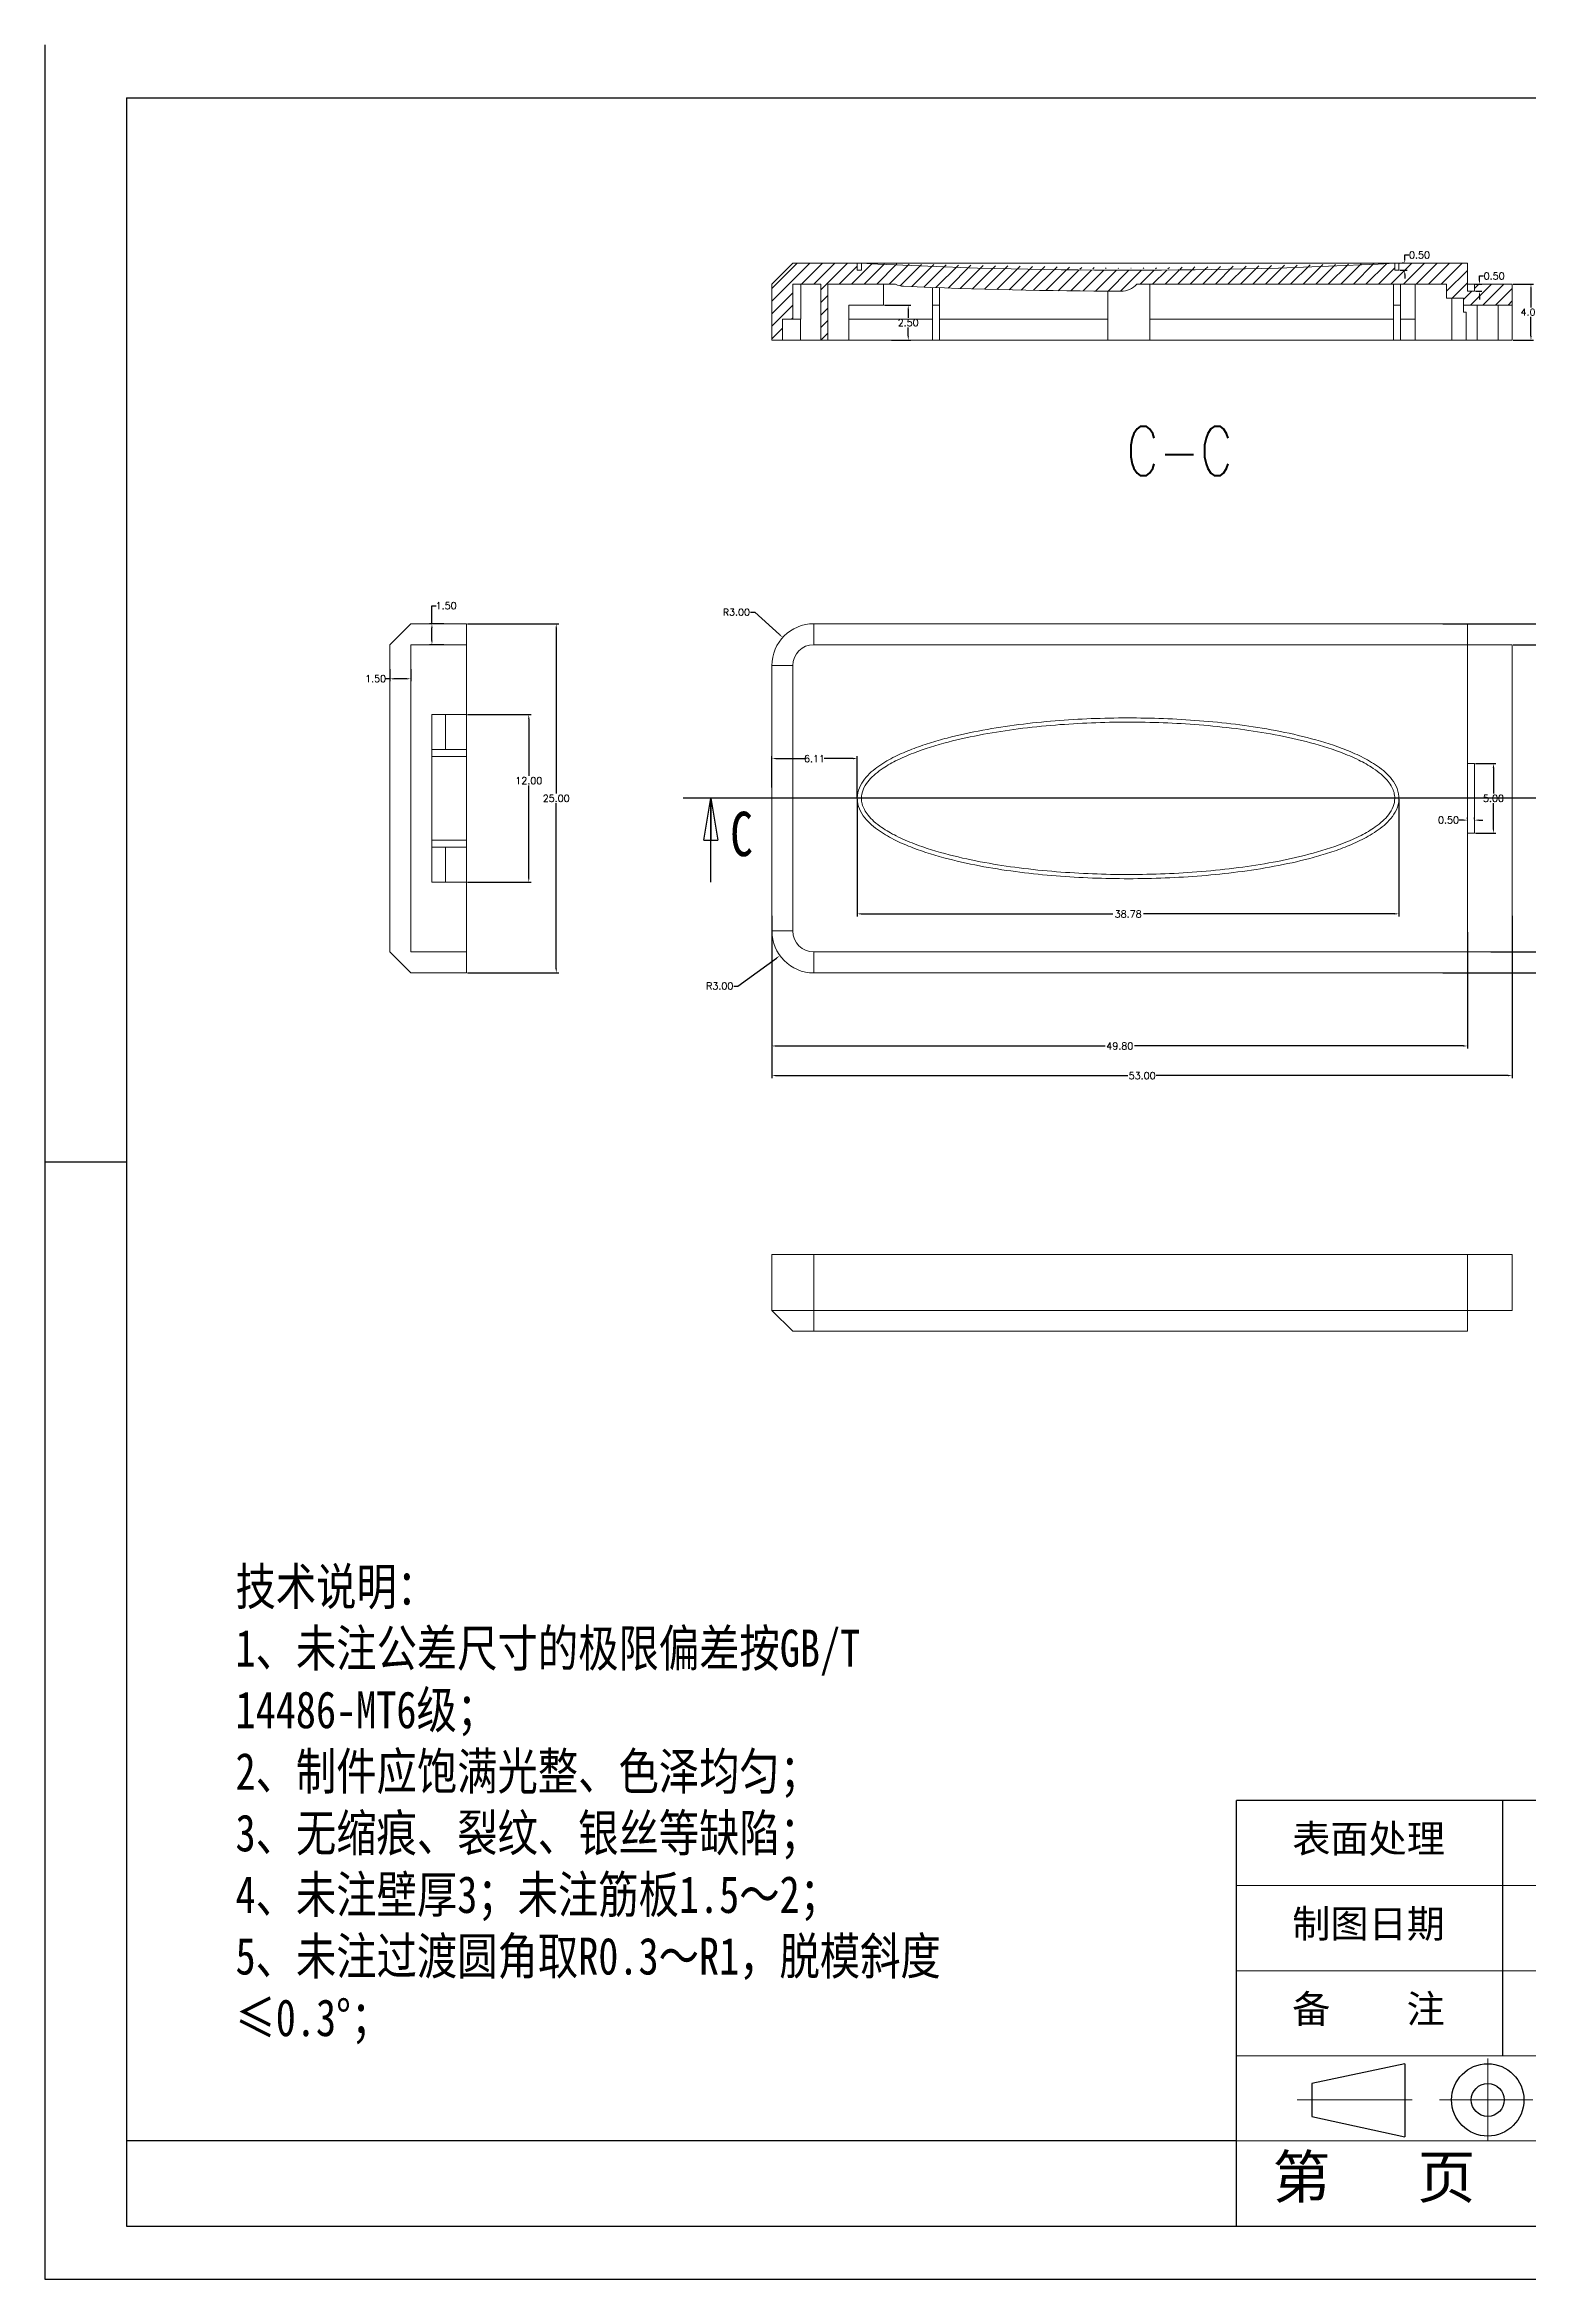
# Model space of a CAD drawing. Header units: inches. Extents: x 1962 to 2664, y 573 to 733.
# Drawn here: x 2217.9 to 2324.1, y 573 to 733 of the extents above; entities that cross this region are included whole.
import ezdxf

# ---------------------------------------------------------------- set-up
doc = ezdxf.new("R2010")
doc.units = ezdxf.units.IN
doc.linetypes.add('CENTER2', pattern=[28.575, 19.05, -3.175, 3.175, -3.175])
doc.layers.add('文字', color=81, linetype='Continuous')
for name, color, linetype, lineweight in [('粗实线', 7, 'Continuous', 30), ('细实线', 3, 'Continuous', 9), ('细点划线', 2, 'CENTER2', 9)]:
    doc.layers.add(name, color=color, linetype=linetype, lineweight=lineweight)
doc.styles.add('SLDTEXTSTYLE0', font='TXT', dxfattribs={"width": 0.75})
doc.styles.add('SLDTEXTSTYLE3', font='TXT', dxfattribs={"width": 0.75, "bigfont": 'bigfont'})
doc.styles.get("Standard").update_dxf_attribs({"font": 'txt', "bigfont": 'gbcbig.shx'})
doc.styles.add('宋体', font='', dxfattribs={"width": 0.8, "height": 3.5})
doc.styles.get('宋体').set_extended_font_data('SimSun')
doc.dimstyles.new('1', dxfattribs={"dimtxt": 0.5, "dimasz": 0.3, "dimexe": 0.18, "dimexo": 0.0625, "dimgap": 0.09, "dimtad": 0, "dimtih": 1, "dimtoh": 1, "dimzin": 0, "dimdsep": 46, "dimtxsty": 'Standard', "dimcen": 0, "dimadec": 0, "dimazin": 2, "dimtfac": 1, "dimtofl": 0, "dimtmove": 0, "dimatfit": 3, "dimfxl": 1, "dimtolj": 1, "dimtzin": 0, "dimarcsym": 0})

# ---------------------------------------------------------------- blocks, each defined once
blk = doc.blocks.new('_CLOSED')
at = {"color": 0, "linetype": 'ByBlock', "lineweight": -2}
for p, q in [((-1, 0.166667), (0, 0)), ((-1, 0.166667), (-1, -0.166667)), ((0, 0), (-1, -0.166667)), ((0, 0), (-1, 0))]:
    blk.add_line(p, q, dxfattribs=at)
blk = doc.blocks.new('SW_NOTE_4')
at = {"color": 0, "linetype": 'Continuous', "lineweight": 0, "insert": (22.23, 5.8), "char_height": 3.5, "attachment_point": 2, "style": 'SLDTEXTSTYLE3'}
blk.add_mtext('C-C', dxfattribs=at)
blk = doc.blocks.new('*D152')
at = {"color": 0, "lineweight": -2}
for p, q in [((2269.97, 670.59), (2269.97, 661.08)), ((2319.77, 669.42), (2319.77, 661.08)), ((2270.27, 661.26), (2293.82, 661.26)), ((2319.47, 661.26), (2295.92, 661.26))]:
    blk.add_line(p, q, dxfattribs=at)
at = {"color": 0}
for points in [[(2270.27, 661.31), (2270.27, 661.21), (2269.97, 661.26)], [(2319.47, 661.31), (2319.47, 661.21), (2319.77, 661.26)]]:
    blk.add_solid(points, dxfattribs=at)
at = {"layer": 'Defpoints', "color": 0}
for p in [(2269.97, 670.65), (2319.77, 669.48), (2319.77, 661.26)]:
    blk.add_point(p, dxfattribs=at)
at = {"color": 0, "insert": (2294.87, 661.26), "char_height": 0.5, "attachment_point": 5}
blk.add_mtext('\\A1;49.80', dxfattribs=at)
blk = doc.blocks.new('*D153')
at = {"color": 0, "lineweight": -2}
for p, q in [((2269.97, 670.59), (2269.97, 658.96)), ((2322.97, 670.59), (2322.97, 658.96)), ((2270.27, 659.14), (2295.46, 659.14)), ((2322.67, 659.14), (2297.47, 659.14))]:
    blk.add_line(p, q, dxfattribs=at)
at = {"color": 0}
for points in [[(2270.27, 659.19), (2270.27, 659.09), (2269.97, 659.14)], [(2322.67, 659.19), (2322.67, 659.09), (2322.97, 659.14)]]:
    blk.add_solid(points, dxfattribs=at)
at = {"layer": 'Defpoints', "color": 0}
for p in [(2269.97, 670.65), (2322.97, 670.65), (2322.97, 659.14)]:
    blk.add_point(p, dxfattribs=at)
at = {"color": 0, "insert": (2296.47, 659.14), "char_height": 0.5, "attachment_point": 5}
blk.add_mtext('\\A1;53.00', dxfattribs=at)
blk = doc.blocks.new('*D154')
at = {"color": 0, "lineweight": -2}
for p, q in [((2276.08, 678.93), (2276.08, 670.54)), ((2314.86, 678.94), (2314.86, 670.54)), ((2276.38, 670.72), (2294.38, 670.72)), ((2314.56, 670.72), (2296.56, 670.72))]:
    blk.add_line(p, q, dxfattribs=at)
at = {"color": 0}
for points in [[(2276.38, 670.77), (2276.38, 670.67), (2276.08, 670.72)], [(2314.56, 670.77), (2314.56, 670.67), (2314.86, 670.72)]]:
    blk.add_solid(points, dxfattribs=at)
at = {"layer": 'Defpoints', "color": 0}
for p in [(2276.08, 678.99), (2314.86, 679), (2314.86, 670.72)]:
    blk.add_point(p, dxfattribs=at)
at = {"color": 0, "insert": (2295.47, 670.72), "char_height": 0.5, "attachment_point": 5}
blk.add_mtext('\\A1;38.78', dxfattribs=at)
blk = doc.blocks.new('*D155')
at = {"color": 0, "lineweight": -2}
for p, q in [((2269.97, 679.76), (2269.97, 682.02)), ((2270.27, 681.84), (2272.35, 681.84)), ((2275.78, 681.84), (2273.7, 681.84)), ((2276.08, 679.06), (2276.08, 682.02))]:
    blk.add_line(p, q, dxfattribs=at)
at = {"color": 0}
for points in [[(2270.27, 681.89), (2270.27, 681.79), (2269.97, 681.84)], [(2275.78, 681.89), (2275.78, 681.79), (2276.08, 681.84)]]:
    blk.add_solid(points, dxfattribs=at)
at = {"layer": 'Defpoints', "color": 0}
for p in [(2269.97, 681.84), (2269.97, 679.7), (2276.08, 678.99)]:
    blk.add_point(p, dxfattribs=at)
at = {"color": 0, "insert": (2273.02, 681.84), "char_height": 0.5, "attachment_point": 5}
blk.add_mtext('\\A1;6.11', dxfattribs=at)
blk = doc.blocks.new('*D156')
at = {"color": 0, "lineweight": -2}
for p, q in [((2323.03, 689.99), (2331.43, 689.99)), ((2331.25, 689.69), (2331.25, 679.33)), ((2331.25, 668.29), (2331.25, 678.65)), ((2321.43, 667.99), (2331.43, 667.99))]:
    blk.add_line(p, q, dxfattribs=at)
at = {"color": 0}
for points in [[(2331.2, 689.69), (2331.3, 689.69), (2331.25, 689.99)], [(2331.2, 668.29), (2331.3, 668.29), (2331.25, 667.99)]]:
    blk.add_solid(points, dxfattribs=at)
at = {"layer": 'Defpoints', "color": 0}
for p in [(2322.97, 689.99), (2331.25, 689.99), (2321.37, 667.99)]:
    blk.add_point(p, dxfattribs=at)
at = {"color": 0, "insert": (2331.25, 678.99), "char_height": 0.5, "attachment_point": 5}
blk.add_mtext('\\A1;22.00', dxfattribs=at)
blk = doc.blocks.new('*D157')
at = {"color": 0, "lineweight": -2}
for p, q in [((2317.99, 691.49), (2333.26, 691.49)), ((2333.08, 691.19), (2333.08, 680.52)), ((2333.08, 666.79), (2333.08, 679.84)), ((2317.99, 666.49), (2333.26, 666.49))]:
    blk.add_line(p, q, dxfattribs=at)
at = {"color": 0}
for points in [[(2333.03, 691.19), (2333.13, 691.19), (2333.08, 691.49)], [(2333.03, 666.79), (2333.13, 666.79), (2333.08, 666.49)]]:
    blk.add_solid(points, dxfattribs=at)
at = {"layer": 'Defpoints', "color": 0}
for p in [(2317.93, 691.49), (2333.08, 691.49), (2317.93, 666.49)]:
    blk.add_point(p, dxfattribs=at)
at = {"color": 0, "insert": (2333.08, 680.18), "char_height": 0.5, "attachment_point": 5}
blk.add_mtext('\\A1;25.00', dxfattribs=at)
blk = doc.blocks.new('*D158')
at = {"color": 0, "lineweight": -2}
for p, q in [((2268.44, 692.32), (2268.74, 692.32)), ((2268.74, 692.32), (2270.52, 690.71))]:
    blk.add_line(p, q, dxfattribs=at)
at = {"color": 0}
blk.add_solid([(2270.55, 690.74), (2270.49, 690.67), (2270.74, 690.51)], dxfattribs=at)
at = {"layer": 'Defpoints', "color": 0}
for p in [(2270.74, 690.51), (2272.97, 688.49)]:
    blk.add_point(p, dxfattribs=at)
at = {"color": 0, "insert": (2267.43, 692.32), "char_height": 0.5, "attachment_point": 5}
blk.add_mtext('\\A1;R3.00', dxfattribs=at)
blk = doc.blocks.new('*D159')
at = {"color": 0, "lineweight": -2}
for p, q in [((2267.54, 665.55), (2270.3, 667.55)), ((2267.24, 665.55), (2267.54, 665.55))]:
    blk.add_line(p, q, dxfattribs=at)
at = {"color": 0}
blk.add_solid([(2270.27, 667.59), (2270.33, 667.51), (2270.54, 667.73)], dxfattribs=at)
at = {"layer": 'Defpoints', "color": 0}
for p in [(2272.97, 669.49), (2270.54, 667.73)]:
    blk.add_point(p, dxfattribs=at)
at = {"color": 0, "insert": (2266.23, 665.55), "char_height": 0.5, "attachment_point": 5}
blk.add_mtext('\\A1;R3.00', dxfattribs=at)
blk = doc.blocks.new('*D160')
at = {"color": 0, "lineweight": -2}
for p, q in [((2320.33, 681.49), (2321.8, 681.49)), ((2321.62, 681.19), (2321.62, 679.33)), ((2321.62, 676.79), (2321.62, 678.65)), ((2320.33, 676.49), (2321.8, 676.49))]:
    blk.add_line(p, q, dxfattribs=at)
at = {"color": 0}
for points in [[(2321.57, 681.19), (2321.67, 681.19), (2321.62, 681.49)], [(2321.57, 676.79), (2321.67, 676.79), (2321.62, 676.49)]]:
    blk.add_solid(points, dxfattribs=at)
at = {"layer": 'Defpoints', "color": 0}
for p in [(2320.27, 681.49), (2321.62, 681.49), (2320.27, 676.49)]:
    blk.add_point(p, dxfattribs=at)
at = {"color": 0, "insert": (2321.62, 678.99), "char_height": 0.5, "attachment_point": 5}
blk.add_mtext('\\A1;5.00', dxfattribs=at)
blk = doc.blocks.new('*D161')
at = {"color": 0, "lineweight": -2}
for p, q in [((2319.47, 677.43), (2319.17, 677.43)), ((2319.77, 677.49), (2319.77, 677.61)), ((2320.27, 677.49), (2320.27, 677.61)), ((2320.57, 677.43), (2320.87, 677.43))]:
    blk.add_line(p, q, dxfattribs=at)
at = {"color": 0}
for points in [[(2319.47, 677.48), (2319.47, 677.38), (2319.77, 677.43)], [(2320.57, 677.48), (2320.57, 677.38), (2320.27, 677.43)]]:
    blk.add_solid(points, dxfattribs=at)
at = {"layer": 'Defpoints', "color": 0}
for p in [(2319.77, 677.43), (2319.77, 677.43), (2320.27, 677.43)]:
    blk.add_point(p, dxfattribs=at)
at = {"color": 0, "insert": (2318.41, 677.43), "char_height": 0.5, "attachment_point": 5}
blk.add_mtext('\\A1;0.50', dxfattribs=at)
blk = doc.blocks.new('*D165')
at = {"color": 0, "lineweight": -2}
for p, q in [((2248.17, 691.49), (2254.71, 691.49)), ((2254.53, 691.19), (2254.53, 679.33)), ((2254.53, 666.79), (2254.53, 678.65)), ((2248.17, 666.49), (2254.71, 666.49))]:
    blk.add_line(p, q, dxfattribs=at)
at = {"color": 0}
for points in [[(2254.48, 691.19), (2254.58, 691.19), (2254.53, 691.49)], [(2254.48, 666.79), (2254.58, 666.79), (2254.53, 666.49)]]:
    blk.add_solid(points, dxfattribs=at)
at = {"layer": 'Defpoints', "color": 0}
for p in [(2248.11, 691.49), (2254.53, 691.49), (2248.11, 666.49)]:
    blk.add_point(p, dxfattribs=at)
at = {"color": 0, "insert": (2254.53, 678.99), "char_height": 0.5, "attachment_point": 5}
blk.add_mtext('\\A1;25.00', dxfattribs=at)
blk = doc.blocks.new('*D166')
at = {"color": 0, "lineweight": -2}
for p, q in [((2248.17, 684.99), (2252.74, 684.99)), ((2252.56, 684.69), (2252.56, 680.6)), ((2252.56, 673.29), (2252.56, 679.92)), ((2248.17, 672.99), (2252.74, 672.99))]:
    blk.add_line(p, q, dxfattribs=at)
at = {"color": 0}
for points in [[(2252.51, 684.69), (2252.61, 684.69), (2252.56, 684.99)], [(2252.51, 673.29), (2252.61, 673.29), (2252.56, 672.99)]]:
    blk.add_solid(points, dxfattribs=at)
at = {"layer": 'Defpoints', "color": 0}
for p in [(2248.11, 684.99), (2252.56, 684.99), (2248.11, 672.99)]:
    blk.add_point(p, dxfattribs=at)
at = {"color": 0, "insert": (2252.56, 680.26), "char_height": 0.5, "attachment_point": 5}
blk.add_mtext('\\A1;12.00', dxfattribs=at)
blk = doc.blocks.new('*D167')
at = {"color": 0, "lineweight": -2}
for p, q in [((2242.61, 688.24), (2242.61, 687.37)), ((2244.11, 688.24), (2244.11, 687.37)), ((2242.61, 687.55), (2242.31, 687.55)), ((2243.81, 687.55), (2242.91, 687.55))]:
    blk.add_line(p, q, dxfattribs=at)
at = {"color": 0}
for points in [[(2242.91, 687.6), (2242.91, 687.5), (2242.61, 687.55)], [(2243.81, 687.6), (2243.81, 687.5), (2244.11, 687.55)]]:
    blk.add_solid(points, dxfattribs=at)
at = {"layer": 'Defpoints', "color": 0}
for p in [(2242.61, 688.31), (2244.11, 688.31), (2242.61, 687.55)]:
    blk.add_point(p, dxfattribs=at)
at = {"color": 0, "insert": (2241.6, 687.55), "char_height": 0.5, "attachment_point": 5}
blk.add_mtext('\\A1;1.50', dxfattribs=at)
blk = doc.blocks.new('*D168')
at = {"color": 0, "lineweight": -2}
for p, q in [((2245.63, 691.49), (2245.63, 692.78)), ((2245.63, 692.78), (2245.93, 692.78)), ((2246.48, 691.49), (2245.45, 691.49)), ((2245.63, 690.29), (2245.63, 691.19)), ((2246.48, 689.99), (2245.45, 689.99))]:
    blk.add_line(p, q, dxfattribs=at)
at = {"color": 0}
for points in [[(2245.58, 691.19), (2245.68, 691.19), (2245.63, 691.49)], [(2245.58, 690.29), (2245.68, 690.29), (2245.63, 689.99)]]:
    blk.add_solid(points, dxfattribs=at)
at = {"layer": 'Defpoints', "color": 0}
for p in [(2245.63, 691.49), (2246.54, 691.49), (2246.54, 689.99)]:
    blk.add_point(p, dxfattribs=at)
at = {"color": 0, "insert": (2246.65, 692.78), "char_height": 0.5, "attachment_point": 5}
blk.add_mtext('\\A1;1.50', dxfattribs=at)
blk = doc.blocks.new('*D191')
at = {"color": 0, "lineweight": -2}
for p, q in [((2314.92, 716.8), (2315.45, 716.8)), ((2315.21, 717.3), (2315.09, 717.3)), ((2315.27, 717.6), (2315.27, 717.9)), ((2315.27, 717.9), (2315.57, 717.9)), ((2315.27, 716.5), (2315.27, 716.2))]:
    blk.add_line(p, q, dxfattribs=at)
at = {"color": 0}
for points in [[(2315.22, 717.6), (2315.32, 717.6), (2315.27, 717.3)], [(2315.22, 716.5), (2315.32, 716.5), (2315.27, 716.8)]]:
    blk.add_solid(points, dxfattribs=at)
at = {"layer": 'Defpoints', "color": 0}
for p in [(2314.86, 716.8), (2315.27, 717.3), (2315.27, 717.3)]:
    blk.add_point(p, dxfattribs=at)
at = {"color": 0, "insert": (2316.33, 717.9), "char_height": 0.5, "attachment_point": 5}
blk.add_mtext('\\A1;0.50', dxfattribs=at)
blk = doc.blocks.new('*D192')
at = {"color": 0, "lineweight": -2}
for p, q in [((2320.33, 715.8), (2320.8, 715.8)), ((2320.33, 715.3), (2320.8, 715.3)), ((2320.62, 716.1), (2320.62, 716.4)), ((2320.62, 716.4), (2320.92, 716.4)), ((2320.62, 715), (2320.62, 714.7))]:
    blk.add_line(p, q, dxfattribs=at)
at = {"color": 0}
for points in [[(2320.57, 716.1), (2320.67, 716.1), (2320.62, 715.8)], [(2320.57, 715), (2320.67, 715), (2320.62, 715.3)]]:
    blk.add_solid(points, dxfattribs=at)
at = {"layer": 'Defpoints', "color": 0}
for p in [(2320.27, 715.8), (2320.27, 715.3), (2320.62, 715.8)]:
    blk.add_point(p, dxfattribs=at)
at = {"color": 0, "insert": (2321.67, 716.4), "char_height": 0.5, "attachment_point": 5}
blk.add_mtext('\\A1;0.50', dxfattribs=at)
blk = doc.blocks.new('*D193')
at = {"color": 0, "lineweight": -2}
for p, q in [((2323.03, 715.8), (2324.49, 715.8)), ((2324.31, 715.5), (2324.31, 714.14)), ((2324.31, 712.1), (2324.31, 713.46)), ((2323.03, 711.8), (2324.49, 711.8))]:
    blk.add_line(p, q, dxfattribs=at)
at = {"color": 0}
for points in [[(2324.26, 715.5), (2324.36, 715.5), (2324.31, 715.8)], [(2324.26, 712.1), (2324.36, 712.1), (2324.31, 711.8)]]:
    blk.add_solid(points, dxfattribs=at)
at = {"layer": 'Defpoints', "color": 0}
for p in [(2322.97, 715.8), (2324.31, 715.8), (2322.97, 711.8)]:
    blk.add_point(p, dxfattribs=at)
at = {"color": 0, "insert": (2324.31, 713.8), "char_height": 0.5, "attachment_point": 5}
blk.add_mtext('\\A1;4.00', dxfattribs=at)
blk = doc.blocks.new('*D194')
at = {"color": 0, "lineweight": -2}
for p, q in [((2278.03, 714.3), (2279.91, 714.3)), ((2279.73, 714), (2279.73, 713.39)), ((2279.73, 712.1), (2279.73, 712.71)), ((2278.53, 711.8), (2279.91, 711.8))]:
    blk.add_line(p, q, dxfattribs=at)
at = {"color": 0}
for points in [[(2279.68, 714), (2279.78, 714), (2279.73, 714.3)], [(2279.68, 712.1), (2279.78, 712.1), (2279.73, 711.8)]]:
    blk.add_solid(points, dxfattribs=at)
at = {"layer": 'Defpoints', "color": 0}
for p in [(2277.97, 714.3), (2279.73, 714.3), (2278.47, 711.8)]:
    blk.add_point(p, dxfattribs=at)
at = {"color": 0, "insert": (2279.73, 713.05), "char_height": 0.5, "attachment_point": 5}
blk.add_mtext('\\A1;2.50', dxfattribs=at)

msp = doc.modelspace()

# ---------------------------------------------------------------- hatches: boundary and pattern name
at = {"linetype": 'Continuous', "lineweight": 0}
h = msp.add_hatch(dxfattribs=at)
h.set_pattern_fill('ANSI31', color=4, scale=0.2, style=0)
edge = h.paths.add_edge_path(flags=0)
edge.add_line((2276.377, 716.802), (2276.077, 716.802))
edge.add_line((2276.077, 716.802), (2276.077, 717.302))
edge.add_line((2276.077, 717.302), (2271.467, 717.302))
edge.add_line((2271.467, 717.302), (2269.967, 715.802))
edge.add_line((2269.967, 715.802), (2269.967, 711.802))
edge.add_line((2269.967, 711.802), (2270.717, 711.802))
edge.add_line((2270.717, 711.802), (2270.717, 713.302))
edge.add_line((2270.717, 713.302), (2271.467, 713.302))
edge.add_line((2271.467, 713.302), (2271.467, 715.802))
edge.add_line((2271.467, 715.802), (2273.467, 715.802))
edge.add_line((2273.467, 715.802), (2273.467, 711.802))
edge.add_line((2273.467, 711.802), (2273.967, 711.802))
edge.add_line((2273.967, 711.802), (2273.967, 715.802))
edge.add_line((2273.967, 715.802), (2278.814, 715.802))
edge.add_arc((2279.467, 717.152), 1.5, 244.18832, 267.47765)
edge.add_spline(control_points=[(2279.401, 715.653), (2284.586, 715.425), (2289.776, 715.309), (2294.965, 715.302)], knot_values=[0, 0, 0, 0, 0.0155679, 0.0155679, 0.0155679, 0.0155679], weights=[1, 1, 1, 1], degree=3, periodic=0)
edge.add_arc((2294.967, 716.802), 1.5, 269.92205, 318.17225)
edge.add_line((2296.085, 715.802), (2318.267, 715.802))
edge.add_line((2318.267, 715.802), (2318.267, 714.802))
edge.add_line((2318.267, 714.802), (2319.467, 714.802))
edge.add_line((2319.467, 714.802), (2319.467, 714.302))
edge.add_line((2319.467, 714.302), (2322.967, 714.302))
edge.add_line((2322.967, 714.302), (2322.967, 715.802))
edge.add_line((2322.967, 715.802), (2320.267, 715.802))
edge.add_line((2320.267, 715.802), (2320.267, 715.302))
edge.add_line((2320.267, 715.302), (2319.767, 715.302))
edge.add_line((2319.767, 715.302), (2319.767, 717.302))
edge.add_line((2319.767, 717.302), (2314.857, 717.302))
edge.add_line((2314.857, 717.302), (2314.857, 716.802))
edge.add_line((2314.857, 716.802), (2314.558, 716.802))
edge.add_line((2314.558, 716.802), (2314.558, 717.302))
edge.add_ellipse((2295.467, 746.802), major_axis=(105, 0), ratio=0.2857143, start_angle=259.52469, end_angle=280.47522, ccw=False)
edge.add_line((2276.377, 717.302), (2276.377, 716.802))

# ---------------------------------------------------------------- linework, layer by layer
for p, q in [((2217.909, 732.95), (2217.909, 572.957)), ((2223.764, 729.141), (2440.376, 729.141)), ((2223.764, 729.141), (2223.764, 576.766)), ((2223.764, 652.953), (2217.909, 652.953)), ((2217.909, 647.028), (2217.909, 572.957)), ((2348.951, 607.241), (2303.239, 607.241)), ((2303.239, 576.766), (2303.239, 607.241)), ((2322.285, 588.956), (2322.285, 607.241)), ((2303.239, 582.861), (2223.764, 582.861)), ((2223.764, 576.766), (2440.376, 576.766)), ((2217.909, 572.957), (2444.185, 572.957)), ((2217.909, 572.957), (2322.666, 572.957))]:
    msp.add_line(p, q)
at = {"color": 7, "linetype": 'Continuous', "lineweight": 15}
for p, q in [((2269.967, 715.802), (2271.467, 717.302)), ((2276.077, 717.302), (2271.467, 717.302)), ((2276.077, 716.802), (2276.077, 717.302)), ((2276.377, 716.802), (2276.077, 716.802)), ((2276.377, 716.802), (2276.377, 717.302)), ((2314.558, 717.302), (2314.558, 716.802)), ((2314.857, 716.802), (2314.558, 716.802)), ((2314.857, 717.302), (2314.857, 716.802)), ((2319.767, 717.302), (2314.857, 717.302)), ((2319.767, 717.302), (2319.767, 715.302)), ((2269.967, 715.802), (2269.967, 711.802)), ((2271.467, 715.802), (2271.467, 713.302)), ((2273.467, 715.802), (2271.467, 715.802)), ((2272.05, 715.802), (2272.05, 713.302)), ((2273.467, 715.802), (2273.467, 711.802)), ((2273.967, 711.802), (2273.967, 715.802)), ((2278.814, 715.802), (2273.967, 715.802)), ((2277.967, 715.802), (2277.967, 714.302)), ((2281.467, 714.302), (2281.467, 715.574)), ((2281.967, 714.302), (2281.967, 715.554)), ((2294.017, 713.302), (2294.017, 715.308)), ((2318.267, 715.802), (2296.085, 715.802)), ((2297.017, 715.802), (2297.017, 713.302)), ((2314.467, 714.302), (2314.467, 715.802)), ((2314.967, 714.302), (2314.967, 715.802)), ((2316.017, 713.302), (2316.017, 715.802)), ((2318.267, 715.802), (2318.267, 714.802)), ((2320.267, 715.802), (2319.767, 715.802)), ((2319.767, 715.302), (2320.267, 715.302)), ((2320.267, 715.802), (2320.267, 715.302)), ((2322.967, 715.802), (2320.267, 715.802)), ((2322.967, 714.302), (2322.967, 715.802)), ((2275.467, 714.302), (2277.967, 714.302)), ((2275.467, 711.802), (2275.467, 714.302)), ((2281.967, 714.302), (2281.467, 714.302)), ((2281.467, 714.302), (2281.467, 711.802)), ((2281.967, 714.302), (2281.967, 711.802)), ((2314.967, 714.302), (2314.467, 714.302)), ((2314.467, 714.302), (2314.467, 711.802)), ((2314.967, 714.302), (2314.967, 711.802)), ((2319.467, 714.802), (2318.267, 714.802)), ((2318.635, 714.802), (2318.635, 711.802)), ((2319.467, 714.802), (2319.467, 714.302)), ((2322.967, 714.302), (2319.467, 714.302)), ((2319.467, 713.802), (2319.467, 714.302)), ((2319.667, 713.802), (2319.467, 713.802)), ((2319.667, 713.802), (2319.667, 711.802)), ((2320.467, 711.802), (2320.467, 714.302)), ((2321.967, 711.802), (2321.967, 714.302)), ((2322.967, 711.802), (2322.967, 714.302)), ((2271.467, 713.302), (2270.717, 713.302)), ((2270.717, 711.802), (2270.717, 713.302)), ((2272.05, 713.302), (2271.467, 713.302)), ((2272.017, 713.302), (2272.017, 711.802)), ((2281.467, 713.302), (2275.467, 713.302)), ((2294.017, 713.302), (2281.967, 713.302)), ((2294.017, 713.302), (2294.017, 711.802)), ((2297.017, 711.802), (2297.017, 713.302)), ((2314.467, 713.302), (2297.017, 713.302)), ((2316.017, 713.302), (2314.967, 713.302)), ((2316.017, 713.302), (2316.017, 711.802)), ((2270.717, 711.802), (2269.967, 711.802)), ((2270.717, 711.802), (2272.017, 711.802)), ((2273.467, 711.802), (2272.017, 711.802)), ((2273.967, 711.802), (2273.467, 711.802)), ((2273.967, 711.802), (2275.467, 711.802)), ((2275.467, 711.802), (2281.467, 711.802)), ((2281.467, 711.802), (2281.967, 711.802)), ((2281.967, 711.802), (2294.017, 711.802)), ((2297.017, 711.802), (2294.017, 711.802)), ((2297.017, 711.802), (2314.467, 711.802)), ((2314.467, 711.802), (2314.967, 711.802)), ((2314.967, 711.802), (2316.017, 711.802)), ((2318.635, 711.802), (2316.017, 711.802)), ((2318.635, 711.802), (2319.667, 711.802)), ((2320.467, 711.802), (2319.667, 711.802)), ((2320.467, 711.802), (2321.967, 711.802)), ((2322.967, 711.802), (2321.967, 711.802)), ((2244.112, 691.493), (2242.612, 689.993)), ((2248.112, 691.493), (2244.112, 691.493)), ((2248.112, 689.993), (2248.112, 691.493)), ((2272.967, 691.493), (2272.967, 689.993)), ((2272.967, 691.493), (2319.767, 691.493)), ((2319.767, 691.493), (2319.767, 689.993)), ((2242.612, 689.993), (2242.612, 667.993)), ((2244.112, 667.993), (2244.112, 689.993)), ((2244.112, 689.993), (2248.112, 689.993)), ((2248.112, 684.993), (2248.112, 689.993)), ((2319.767, 689.993), (2272.967, 689.993)), ((2319.767, 689.993), (2319.767, 667.993)), ((2319.767, 689.993), (2322.967, 689.993)), ((2322.967, 667.993), (2322.967, 689.993)), ((2269.967, 688.493), (2271.467, 688.493)), ((2269.967, 669.493), (2269.967, 688.493)), ((2271.467, 688.493), (2271.467, 669.493)), ((2248.112, 684.993), (2245.612, 684.993)), ((2245.612, 672.993), (2245.612, 684.993)), ((2246.612, 684.993), (2246.612, 682.493)), ((2248.112, 682.493), (2248.112, 684.993)), ((2248.112, 682.493), (2245.612, 682.493)), ((2248.112, 681.993), (2245.612, 681.993)), ((2248.112, 682.493), (2248.112, 681.993)), ((2248.112, 675.993), (2248.112, 681.993)), ((2320.267, 681.493), (2319.767, 681.493)), ((2320.267, 676.493), (2320.267, 681.493)), ((2245.612, 675.993), (2248.112, 675.993)), ((2245.612, 675.493), (2248.112, 675.493)), ((2246.612, 675.493), (2246.612, 672.993)), ((2248.112, 675.993), (2248.112, 675.493)), ((2248.112, 672.993), (2248.112, 675.493)), ((2319.767, 676.493), (2320.267, 676.493)), ((2248.112, 672.993), (2245.612, 672.993)), ((2248.112, 667.993), (2248.112, 672.993)), ((2269.967, 669.493), (2271.467, 669.493)), ((2242.612, 667.993), (2244.112, 666.493)), ((2248.112, 667.993), (2244.112, 667.993)), ((2248.112, 666.493), (2248.112, 667.993)), ((2272.967, 667.993), (2319.767, 667.993)), ((2272.967, 666.493), (2272.967, 667.993)), ((2319.767, 667.993), (2319.767, 666.493)), ((2319.767, 667.993), (2322.967, 667.993)), ((2244.112, 666.493), (2248.112, 666.493)), ((2319.767, 666.493), (2272.967, 666.493)), ((2269.967, 642.333), (2269.967, 646.333)), ((2269.967, 646.333), (2272.967, 646.333)), ((2272.967, 646.333), (2272.967, 642.333)), ((2319.767, 646.333), (2272.967, 646.333)), ((2319.767, 646.333), (2319.767, 642.333)), ((2319.767, 646.333), (2322.967, 646.333)), ((2322.967, 642.333), (2322.967, 646.333)), ((2269.967, 642.333), (2272.967, 642.333)), ((2269.967, 642.333), (2271.467, 640.833)), ((2272.967, 642.333), (2319.767, 642.333)), ((2272.967, 642.333), (2272.967, 640.833)), ((2319.767, 642.333), (2319.767, 640.833)), ((2319.767, 642.333), (2322.967, 642.333)), ((2272.967, 640.833), (2271.467, 640.833)), ((2319.767, 640.833), (2272.967, 640.833))]:
    msp.add_line(p, q, dxfattribs=at)
at = {"color": 1}
msp.add_line((2329.327, 678.993), (2263.607, 678.993), dxfattribs=at)
at = {"color": 7, "linetype": 'Continuous', "lineweight": 30}
msp.add_line((2265.607, 672.993), (2265.607, 678.993), dxfattribs=at)
at = {"color": 7, "linetype": 'Continuous', "lineweight": 15}
for centre, radius, start, end in [((2279.467, 717.152), 1.5, 244.18832, 267.47765), ((2294.967, 716.802), 1.5, 269.92205, 318.17225), ((2272.967, 688.493), 3, 90, 180), ((2272.967, 688.493), 1.5, 90, 180), ((2272.967, 669.493), 3, 180, 270), ((2272.967, 669.493), 1.5, 180, 270)]:
    msp.add_arc(centre, radius, start, end, dxfattribs=at)
msp.add_ellipse((2295.467, 746.802), major_axis=(105, 0), ratio=0.2857143, start_param=4.5295603, end_param=4.8952177, dxfattribs=at)
for points, knots in [([(2276.377, 717.302), (2276.341, 717.302), (2276.23, 717.302), (2276.111, 717.302), (2276.089, 717.302), (2276.077, 717.302)], [0, 0, 0, 0, 0.1932043, 0.5919747, 1, 1, 1, 1]), ([(2314.558, 717.302), (2314.557, 717.302), (2314.552, 717.302), (2314.418, 717.302), (2314.051, 717.302), (2313.569, 717.302), (2312.894, 717.302), (2311.927, 717.302), (2310.326, 717.302), (2308.214, 717.302), (2305.703, 717.302), (2303.144, 717.302), (2299.728, 717.302), (2295.409, 717.302), (2291.084, 717.302), (2287.652, 717.302), (2285.085, 717.302), (2282.975, 717.302), (2281.309, 717.302), (2280.05, 717.302), (2278.876, 717.302), (2277.923, 717.302), (2277.265, 717.302), (2276.896, 717.302), (2276.671, 717.302), (2276.54, 717.302), (2276.447, 717.302), (2276.388, 717.302), (2276.381, 717.302), (2276.377, 717.302)], [0, 0, 0, 0, 0.0026394, 0.0174203, 0.0342553, 0.0489982, 0.0658092, 0.0947272, 0.1285783, 0.1909499, 0.2535331, 0.3136568, 0.3776134, 0.5012067, 0.625203, 0.689623, 0.7500678, 0.8125427, 0.8452184, 0.8750286, 0.9087343, 0.9373884, 0.9541061, 0.9687165, 0.9756543, 0.9821457, 0.9882885, 0.9941971, 1, 1, 1, 1]), ([(2314.857, 717.302), (2314.857, 717.302), (2314.853, 717.302), (2314.781, 717.302), (2314.667, 717.302), (2314.572, 717.302), (2314.558, 717.302)], [0, 0, 0, 0, 0.1197471, 0.526838, 0.9261401, 1, 1, 1, 1]), ([(2276.077, 678.993), (2276.077, 678.732), (2276.196, 678.207), (2276.737, 677.368), (2277.643, 676.62), (2278.83, 675.955), (2280.459, 675.264), (2282.581, 674.62), (2285.148, 674.072), (2287.724, 673.682), (2291.174, 673.335), (2294.64, 673.204), (2298.132, 673.274), (2300.741, 673.431), (2303.337, 673.698), (2305.918, 674.096), (2308.059, 674.561), (2309.754, 675.046), (2311.001, 675.482), (2312.223, 676.013), (2313.397, 676.691), (2314.288, 677.46), (2314.79, 678.332), (2314.911, 679.129), (2314.682, 679.893), (2314.116, 680.697), (2313.206, 681.421), (2312.017, 682.072), (2310.388, 682.751), (2308.293, 683.38), (2305.718, 683.926), (2303.148, 684.311), (2299.715, 684.653), (2295.417, 684.812), (2291.107, 684.647), (2287.643, 684.292), (2285.059, 683.897), (2282.924, 683.436), (2281.239, 682.957), (2279.993, 682.526), (2278.772, 682.001), (2277.613, 681.345), (2276.716, 680.593), (2276.194, 679.77), (2276.077, 679.253), (2276.077, 678.993)], [0, 0, 0, 0, 0.0078125, 0.015625, 0.03125, 0.046875, 0.0625, 0.09375, 0.125, 0.15625, 0.1875, 0.25, 0.28125, 0.3125, 0.34375, 0.375, 0.40625, 0.421875, 0.4375, 0.453125, 0.46875, 0.484375, 0.4921875, 0.5, 0.5078125, 0.515625, 0.53125, 0.546875, 0.5625, 0.59375, 0.625, 0.65625, 0.6875, 0.75, 0.8125, 0.84375, 0.875, 0.90625, 0.921875, 0.9375, 0.953125, 0.96875, 0.984375, 0.9921875, 1, 1, 1, 1]), ([(2276.377, 678.993), (2276.377, 678.856), (2276.415, 678.574), (2276.581, 678.163), (2276.867, 677.739), (2277.287, 677.307), (2277.956, 676.794), (2278.921, 676.244), (2280.527, 675.557), (2282.648, 674.913), (2285.167, 674.375), (2287.732, 673.984), (2291.169, 673.635), (2295.522, 673.472), (2299.879, 673.642), (2303.327, 674), (2305.896, 674.398), (2308.414, 674.946), (2310.52, 675.597), (2312.1, 676.288), (2313.038, 676.833), (2313.685, 677.341), (2314.137, 677.817), (2314.47, 678.36), (2314.565, 678.828), (2314.552, 679.201), (2314.488, 679.514), (2314.301, 679.915), (2313.998, 680.327), (2313.569, 680.745), (2312.894, 681.245), (2311.927, 681.783), (2310.326, 682.456), (2308.214, 683.09), (2305.703, 683.622), (2303.144, 684.008), (2299.728, 684.352), (2295.409, 684.512), (2291.084, 684.345), (2287.652, 683.991), (2285.085, 683.596), (2282.572, 683.053), (2280.465, 682.406), (2278.876, 681.718), (2277.923, 681.17), (2277.265, 680.658), (2276.805, 680.178), (2276.466, 679.631), (2276.378, 679.197), (2276.377, 678.993)], [0, 0, 0, 0, 0.0049259, 0.0101296, 0.0158859, 0.0232793, 0.0317448, 0.0462173, 0.0632338, 0.0946851, 0.1259995, 0.1561542, 0.1882584, 0.2505906, 0.3131803, 0.3454027, 0.3756223, 0.4069622, 0.4383143, 0.4549498, 0.4690965, 0.4773394, 0.4845519, 0.4927173, 0.4999962, 0.501316, 0.5061867, 0.5113879, 0.5171626, 0.5245346, 0.5329408, 0.5474009, 0.5643278, 0.5955161, 0.6268102, 0.6568745, 0.6888553, 0.7506568, 0.8126599, 0.8448725, 0.8750973, 0.9063372, 0.9375702, 0.9544244, 0.9687526, 0.9771121, 0.9844178, 0.992662, 1, 1, 1, 1])]:
    msp.add_open_spline(points, degree=3, knots=knots, dxfattribs=at)
msp.add_open_spline([(2279.401, 715.653), (2284.587, 715.425), (2289.775, 715.309), (2294.965, 715.302)], degree=3, dxfattribs=at)
at = {"layer": '粗实线', "color": 7}
for p, q in [((2315.285, 588.386), (2308.625, 586.974)), ((2315.285, 588.386), (2315.285, 583.167)), ((2308.625, 586.974), (2308.625, 584.619)), ((2308.625, 584.619), (2315.285, 583.167))]:
    msp.add_line(p, q, dxfattribs=at)
for radius in [2.589, 1.178]:
    msp.add_circle((2321.212, 585.797), radius, dxfattribs=at)
at = {"layer": '细实线', "color": 7}
for p, q in [((2348.951, 601.146), (2303.239, 601.146)), ((2348.951, 595.051), (2303.239, 595.051)), ((2440.376, 588.956), (2303.239, 588.956)), ((2348.951, 582.861), (2303.239, 582.861))]:
    msp.add_line(p, q, dxfattribs=at)
at = {"layer": '细点划线', "color": 7}
for p, q in [((2321.212, 588.777), (2321.212, 582.861)), ((2307.563, 585.797), (2315.795, 585.797)), ((2317.749, 585.797), (2324.441, 585.797))]:
    msp.add_line(p, q, dxfattribs=at)

# ---------------------------------------------------------------- block references
at = {"color": 7, "linetype": 'Continuous', "lineweight": 0}
msp.add_blockref('SW_NOTE_4', (2276.916, 699.815), dxfattribs=at)
at = {"color": 7, "linetype": 'Continuous', "lineweight": 30, "xscale": 3, "yscale": 3, "zscale": 0.5, "rotation": 90}
msp.add_blockref('_CLOSED', (2265.607, 678.993), dxfattribs=at)

# ---------------------------------------------------------------- texts
at = {"color": 7, "linetype": 'Continuous', "insert": (2266.983, 678.029), "char_height": 3.175, "attachment_point": 1, "style": 'SLDTEXTSTYLE0'}
msp.add_mtext('C', dxfattribs=at)
at = {"char_height": 2.00444, "width": 1139.22447, "attachment_point": 1}
for s, insert in [('{\\fSimHei|b0|i0|c134|p49;表面处理}', (2307.214, 605.511)), ('{\\fSimHei|b0|i0|c134|p49;制图日期}', (2307.214, 599.416)), ('{\\fSimHei|b0|i0|c134|p49;备    注}', (2307.214, 593.321))]:
    msp.add_mtext(s, dxfattribs=dict(at, insert=insert))
at = {"layer": '文字', "color": 0, "insert": (2231.57, 623.878), "char_height": 2.38086, "width": 53.62735, "attachment_point": 1, "style": '宋体'}
msp.add_mtext('{\\H1.111x;技术说明：\\P1、未注公差尺寸的极限偏差按GB/T 14486-MT6级；\\P2、制件应饱满光整、色泽均匀；\\P3、无缩痕、裂纹、银丝等缺陷；\\P4、未注壁厚3；未注筋板1.5～2；\\P5、未注过渡圆角取R0.3～R1，脱模斜度≤0.3%%D；}', dxfattribs=at)
at = {"layer": '细实线', "color": 7, "insert": (2305.803, 581.813), "char_height": 3.0475, "width": 22.85621, "attachment_point": 1}
msp.add_mtext('{\\fSimSun|b0|i0|c134|p54;第   页}', dxfattribs=at)

# ---------------------------------------------------------------- dimensions: what is measured, and where the dimension line sits
for base, p1, p2, picture, middle in [((2315.273, 717.302), (2314.857, 716.802), (2315.273, 717.302), '*D191', (2316.329, 717.902)), ((2320.618, 715.802), (2320.267, 715.302), (2320.267, 715.802), '*D192', (2321.675, 716.402)), ((2324.314, 715.802), (2322.967, 711.802), (2322.967, 715.802), '*D193', (2324.314, 713.802)), ((2279.73, 714.302), (2278.467, 711.802), (2277.967, 714.302), '*D194', (2279.73, 713.052)), ((2254.528, 691.493), (2248.112, 666.493), (2248.112, 691.493), '*D165', (2254.528, 678.993)), ((2321.616, 681.493), (2320.267, 676.493), (2320.267, 681.493), '*D160', (2321.616, 678.993))]:
    dim = msp.add_linear_dim(base=base, p1=p1, p2=p2, angle=90, dimstyle='1')
    dim.commit()
    dim.dimension.update_dxf_attribs({"geometry": picture, "text_midpoint": middle})
for base, p1, p2, picture, middle in [((2245.635, 691.493), (2246.544, 689.993), (2246.544, 691.493), '*D168', (2246.65, 692.785)), ((2333.08, 691.493), (2317.932, 666.493), (2317.932, 691.493), '*D157', (2333.08, 680.184)), ((2331.251, 689.993), (2321.367, 667.993), (2322.967, 689.993), '*D156', (2331.251, 678.993)), ((2252.564, 684.993), (2248.112, 672.993), (2248.112, 684.993), '*D166', (2252.564, 680.261))]:
    dim = msp.add_linear_dim(base=base, p1=p1, p2=p2, angle=90, dimstyle='1')
    dim.commit()
    dim.dimension.update_dxf_attribs({"geometry": picture, "text_midpoint": middle, "dimtype": 160})
for center, mpoint, picture, middle in [((2272.967, 688.493), (2270.743, 690.506), '*D158', (2267.431, 692.32)), ((2272.967, 669.493), (2270.54, 667.73), '*D159', (2266.235, 665.552))]:
    dim = msp.add_radius_dim(center=center, mpoint=mpoint, dimstyle='1')
    dim.commit()
    dim.dimension.update_dxf_attribs({"geometry": picture, "text_midpoint": middle, "dimtype": 164})
dim = msp.add_linear_dim(base=(2242.612, 687.549), p1=(2244.112, 688.305), p2=(2242.612, 688.305), dimstyle='1')
dim.commit()
dim.dimension.update_dxf_attribs({"geometry": '*D167', "text_midpoint": (2241.597, 687.549), "dimtype": 160})
for base, p1, p2, picture, middle in [((2269.967, 681.838), (2276.077, 678.994), (2269.967, 679.695), '*D155', (2273.022, 681.838)), ((2314.857, 670.716), (2276.077, 678.993), (2314.857, 679), '*D154', (2295.467, 670.716)), ((2319.767, 677.427), (2320.267, 677.427), (2319.767, 677.427), '*D161', (2318.411, 677.427)), ((2319.767, 661.26), (2269.967, 670.655), (2319.767, 669.482), '*D152', (2294.867, 661.26)), ((2322.967, 659.136), (2269.967, 670.655), (2322.967, 670.655), '*D153', (2296.467, 659.136))]:
    dim = msp.add_linear_dim(base=base, p1=p1, p2=p2, dimstyle='1')
    dim.commit()
    dim.dimension.update_dxf_attribs({"geometry": picture, "text_midpoint": middle})

doc.saveas('drawing.dxf')
